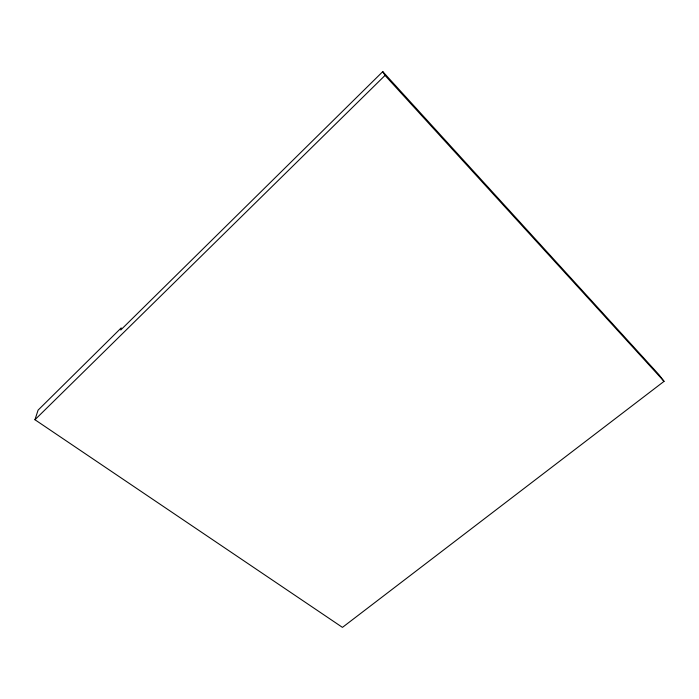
<?xml version="1.0" encoding="UTF-8"?>
<svg xmlns="http://www.w3.org/2000/svg" width="699" height="699" viewBox="0 0 699 699"><rect width="100%" height="100%" fill="white"/><g stroke="black" fill="none" stroke-linecap="round" stroke-linejoin="round"><path stroke-width="1.05" d="M34.95 419.732L38.078 410.147L121.215 327.918L120.77 329.972L382.772 71.621L658.965 374.708L664.05 381.357L342.449 627.379L34.95 419.732L385.027 75.422L382.772 71.621M385.027 75.422L664.05 381.357"/></g></svg>
